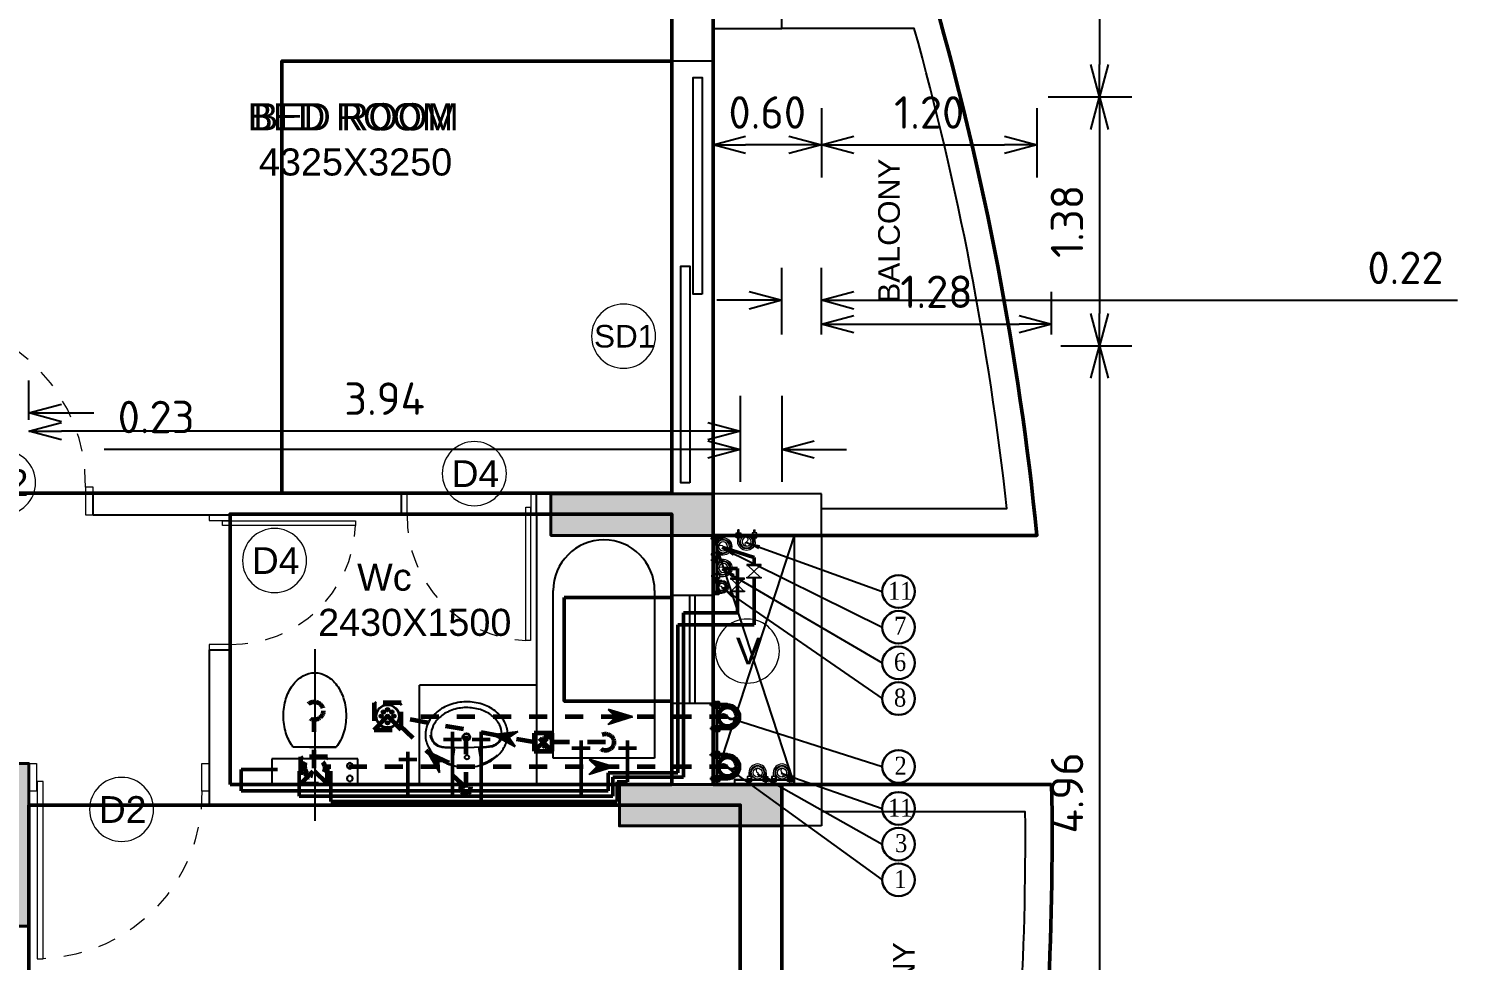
# Model space of a CAD drawing. Header units: inches. Extents: x 0 to 429, y 0 to 146.
# Drawn here: x 259.61 to 267.53, y 102.99 to 108.16 of the extents above; entities that cross this region are included whole.
import ezdxf
from ezdxf.enums import TextEntityAlignment as Align

# ---------------------------------------------------------------- set-up
doc = ezdxf.new("R2010")
doc.units = ezdxf.units.IN
doc.header["$MEASUREMENT"] = 0
doc.linetypes.add('Xr-4BHK-A-B-Typical-Sub$0$HIDDEN', pattern=[0.375, 0.25, -0.125])
doc.layers.get('DEFPOINTS').update_dxf_attribs({"lineweight": 18})
for name, color, linetype, lineweight in [('FLOOR01', 7, 'Continuous', 50), ('XR-4BHK-A-B-TYPICAL-SUB$0$1PL-SHAFT-PIPE-TEXT-50', 213, 'Continuous', 30), ('XR-4BHK-A-B-TYPICAL-SUB$0$DOOR', 34, 'Continuous', 20), ('XR-4BHK-A-B-TYPICAL-SUB$0$TOWER-COL', 1, 'Continuous', 40), ('XR-4BHK-A-B-TYPICAL-SUB$0$TOWER-COL-HATCH', 9, 'Continuous', 5)]:
    doc.layers.add(name, color=color, linetype=linetype, lineweight=lineweight)
doc.layers.add('XR-4BHK-A-B-TYPICAL-SUB$0$1PL-SHAFT-PIPE', color=7, linetype='Continuous')
doc.layers.add('XR-4BHK-A-B-TYPICAL-SUB$0$SEWERARE LINE', color=7, linetype='Continuous', lineweight=35, true_color=0xca2d12)
doc.layers.add('XR-4BHK-A-B-TYPICAL-SUB$0$WATER SUPPLAY', color=7, linetype='Continuous', lineweight=0, true_color=0x00f000)
doc.styles.add('Sanvi Common', font='isocpeur.ttf')
doc.styles.add('Xr-4BHK-A-B-Typical-Sub$0$$0$DIM', font='arial.ttf', dxfattribs={"height": 4})
doc.styles.add('Xr-4BHK-A-B-Typical-Sub$0$$1$Standard', font='arial.ttf')
doc.styles.add('Xr-4BHK-A-B-Typical-Sub$0$DIM', font='arial.ttf')
doc.styles.add('Xr-4BHK-A-B-Typical-Sub$0$Standard', font='ARIALN.TTF')
doc.styles.add('Xr-4BHK-A-B-Typical-Sub$0$TIMES-ROMAN', font='times.ttf', dxfattribs={"width": 0.9})
doc.dimstyles.new('Sanvi Common', dxfattribs={"dimtxt": 0.18, "dimasz": 0.18, "dimexe": 0.18, "dimexo": 0.0625, "dimgap": 0.09, "dimtad": 1, "dimzin": 0, "dimdsep": 46, "dimtxsty": 'Sanvi Common', "dimblk": 'OPEN30', "dimcen": 0.09, "dimclrd": 68, "dimclre": 68, "dimclrt": 40, "dimadec": 0, "dimazin": 0, "dimtfac": 1, "dimtofl": 0, "dimtmove": 0, "dimatfit": 3, "dimldrblk": 'OPEN30', "dimfxl": 1, "dimtolj": 1, "dimtzin": 0, "dimarcsym": 0})
doc.dimstyles.new('Xr-4BHK-A-B-Typical-Sub$0$DIM 75', dxfattribs={"dimtxt": 75, "dimasz": 75, "dimexe": 0.18, "dimexo": 0.0625, "dimgap": 0.09, "dimtad": 0, "dimtih": 1, "dimtoh": 1, "dimdec": 0, "dimzin": 0, "dimdsep": 46, "dimtxsty": 'Xr-4BHK-A-B-Typical-Sub$0$Standard', "dimcen": 0.09, "dimclrd": 256, "dimclre": 256, "dimclrt": 256, "dimadec": 0, "dimazin": 0, "dimtfac": 1, "dimtdec": 0, "dimtofl": 0, "dimtmove": 0, "dimatfit": 3, "dimfxl": 1, "dimtolj": 1, "dimtzin": 0, "dimarcsym": 0})

# ---------------------------------------------------------------- blocks, each defined once
blk = doc.blocks.new('Xr-4BHK-A-B-Typical-Sub$0$basin6')
blk.add_lwpolyline([(285.3, -227.3, 0.120605), (264.9, -143.3, 0.10507), (202.2, -66.9, 0.088649), (112.5, -18.2, 0.079738), (0.8, 0, 0.079738), (-111, -17.7, 0.088649), (-200.9, -65.9, 0.10507), (-264, -142.1, 0.120605), (-284.7, -226.1, 0.120605), (-264.3, -310.1, 0.10507), (-201.6, -386.5, 0.088649), (-112, -435.2, 0.079738), (-0.2, -453.4, 0.079738), (111.6, -435.7, 0.088649), (201.5, -387.5, 0.10507), (264.5, -311.3, 0.120605)], format="xyb", close=True)
for points in [[(-209.7, -80, -0.016805), (-197.8, -69.9, -0.092161), (-106, -21.4, -0.435128), (-99.7, -24.7), (-85.2, -123.6, -0.44775), (-92.4, -133.7, 0.015365), (-179.5, -141.3, 0.272514), (-249.3, -215.6, 0.272514)], [(210.3, -80, 0.016805), (198.4, -69.9, 0.092161), (106.6, -21.4, 0.435128), (100.3, -24.7), (85.8, -123.6, 0.396344), (97.2, -134.7, -0.011856), (170.2, -140.3, -0.340407), (250.3, -226.8)], [(-244.4, -216.7, 0.017243), (-244.7, -226.1, 0.120605), (-228.8, -291.7, 0.10507), (-176.6, -355.3, 0.088649), (-99.4, -397.2, 0.079738), (-0.1, -413.4, 0.079738), (99.2, -397.7, 0.088649), (176.6, -356.1, 0.10507), (229.1, -292.7, 0.120605), (245.3, -227.3, 0.120605)]]:
    blk.add_lwpolyline(points, format="xyb")
for centre, radius in [((0.3, -69.2), 14.5), ((1.4, -209.2), 26.4), ((1.4, -209.2), 21)]:
    blk.add_circle(centre, radius)
for centre, radius, start, end in [((-151.3, -237.7), 95.4, 106.29531, 167.27029), ((-3.5, -1750.2), 1613.5, 84.2769, 96.21233), ((155.4, -234.9), 90.2, 4.87746, 88.71858)]:
    blk.add_arc(centre, radius, start, end)
blk = doc.blocks.new('Xr-4BHK-A-B-Typical-Sub$0$1111')
for p, q in [((-6719.3, 24832.2), (-6719.3, 24832.2)), ((-6770.3, 24610.7), (-7008.8, 24610.7)), ((-6918.9, 24610.7), (-6770.3, 24610.7)), ((-7128.5, 24545.5), (-7128.5, 24404.3)), ((-6650.6, 24545.5), (-7128.5, 24545.5)), ((-6650.6, 24404.3), (-6650.6, 24545.5)), ((-7128.5, 24404.3), (-6650.6, 24404.3)), ((-6849.6, 24404.3), (-6849.6, 24404.3)), ((-6703, 24404.3), (-6703, 24404.3))]:
    blk.add_line(p, q)
at = {"extrusion": (0, 0, -1)}
for centre, major_axis, ratio, start_param, end_param in [((-6859.2, 24842), (-134, 134), 1, 6.126583, 6.550859), ((-6889.6, 24895.3), (90.6, 90.6), 1, -1.303122, -0.785398), ((-6889.6, 24895.3), (-90.6, 90.6), 1, 0.785398, 1.303122), ((-6919.9, 24842), (134, 134), 1, -0.267674, 0.156602), ((-6811.4, 24807.2), (175.8, 175.8), 1, 4.219591, 4.555787), ((-6967.7, 24807.2), (-175.8, 175.8), 1, 1.727398, 2.063595), ((-6735.9, 24784.5), (231.5, 231.5), 1, 3.926991, 4.219591), ((-7043.2, 24784.5), (231.5, 231.5), 1, 0.492798, 0.785398), ((-6735.9, 24784.5), (-231.5, 231.5), 1, 5.205187, 5.497787), ((-7043.2, 24784.5), (231.5, 231.5), 1, 0.785398, 1.077998), ((-6811.4, 24761.7), (-175.8, 175.8), 1, 4.868991, 5.205187), ((-6967.7, 24761.7), (-231.2, 91.4), 0.988951, 3.056609, 3.421062), ((-6859.2, 24726.9), (-134, 134), 1, 4.837165, 4.868991), ((-6694.7, 24507), (-11.5, 11.5), 1, 3.141593, 9.424778), ((-6694.7, 24437.2), (11.5, 11.5), 1, 1.570796326805002, 7.853981633984588)]:
    blk.add_ellipse(centre, major_axis=major_axis, ratio=ratio, start_param=start_param, end_param=end_param, dxfattribs=at)
blk = doc.blocks.new('Xr-4BHK-A-B-Typical-Sub$0$d-750')
at = {"layer": 'XR-4BHK-A-B-TYPICAL-SUB$0$DOOR'}
for p, q in [((0, 718.7), (0, 750)), ((0, 750), (115, 750)), ((115, 718.7), (0, 718.7)), ((115, 750), (115, 718.7)), ((0, 0), (0, 31.2)), ((0, 31.2), (115, 31.2)), ((115, 31.2), (115, 0)), ((115, 0), (0, 0))]:
    blk.add_line(p, q, dxfattribs=at)
blk.add_lwpolyline([(73.9, 34.2), (811.3, 34.2), (811.3, 59.2), (73.9, 59.2)], close=True, dxfattribs=at)
at = {"layer": 'XR-4BHK-A-B-TYPICAL-SUB$0$DOOR', "color": 8, "linetype": 'Xr-4BHK-A-B-Typical-Sub$0$HIDDEN', "extrusion": (0, 0, -1)}
blk.add_ellipse((125, 31.2), major_axis=(218.4, 652.1), ratio=0.99874, start_param=-0.33813, end_param=1.207251, dxfattribs=at)
blk = doc.blocks.new('Xr-4BHK-A-B-Typical-Sub$0$$0$DOOR NO')
at = {"lineweight": 0}
blk.add_circle((0, 0), 10, dxfattribs=at)
at = {"style": 'Xr-4BHK-A-B-Typical-Sub$0$$0$DIM'}
blk.add_attdef('X1', text='', height=9, dxfattribs=at).set_placement((0, 0), align=Align.MIDDLE_CENTER)
blk = doc.blocks.new('_Open30')
at = {"color": 0, "linetype": 'ByBlock', "lineweight": -2}
for p, q in [((-1, 0.268), (0, 0)), ((0, 0), (-1, -0.268)), ((0, 0), (-1, 0))]:
    blk.add_line(p, q, dxfattribs=at)
blk = doc.blocks.new('*D362')
at = {"color": 68, "lineweight": -2, "transparency": 16777216}
for p, q in [((263.5542, 106.1243), (263.5542, 105.6469)), ((263.7842, 106.1243), (263.7842, 105.6469)), ((263.3742, 105.8269), (260.0262, 105.8269)), ((263.9642, 105.8269), (264.1442, 105.8269))]:
    blk.add_line(p, q, dxfattribs=at)
at = {"layer": 'DEFPOINTS', "color": 0, "transparency": 16777216}
for p in [(263.5542, 106.1868), (263.7842, 106.1868), (263.5542, 105.8269)]:
    blk.add_point(p, dxfattribs=at)
at = {"color": 68, "lineweight": -2, "transparency": 16777216, "xscale": 0.18, "yscale": 0.18, "zscale": 0.18}
blk.add_blockref('_Open30', (263.5542, 105.8269), dxfattribs=at)
at = {"color": 68, "lineweight": -2, "transparency": 16777216, "xscale": 0.18, "yscale": 0.18, "zscale": 0.18, "rotation": 180}
blk.add_blockref('_Open30', (263.7842, 105.8269), dxfattribs=at)
at = {"color": 40, "transparency": 16777216, "insert": (260.3142, 106.0069), "char_height": 0.18, "attachment_point": 5, "style": 'Sanvi Common'}
blk.add_mtext('\\A1;0.23', dxfattribs=at)
blk = doc.blocks.new('*D363')
at = {"color": 68, "lineweight": -2, "transparency": 16777216}
for p, q in [((263.5542, 106.1243), (263.5542, 105.7485)), ((259.6092, 105.991), (259.6092, 106.1085)), ((263.3742, 105.9285), (259.7892, 105.9285))]:
    blk.add_line(p, q, dxfattribs=at)
at = {"layer": 'DEFPOINTS', "color": 0, "transparency": 16777216}
for p in [(263.5542, 106.1868), (259.6092, 105.9285), (259.6092, 105.9285)]:
    blk.add_point(p, dxfattribs=at)
at = {"color": 68, "lineweight": -2, "transparency": 16777216, "xscale": 0.18, "yscale": 0.18, "zscale": 0.18, "rotation": 180}
blk.add_blockref('_Open30', (259.6092, 105.9285), dxfattribs=at)
at = {"color": 68, "lineweight": -2, "transparency": 16777216, "xscale": 0.18, "yscale": 0.18, "zscale": 0.18}
blk.add_blockref('_Open30', (263.5542, 105.9285), dxfattribs=at)
at = {"color": 40, "transparency": 16777216, "insert": (261.5817, 106.1085), "char_height": 0.18, "attachment_point": 5, "style": 'Sanvi Common'}
blk.add_mtext('\\A1;3.94', dxfattribs=at)
blk = doc.blocks.new('*D370')
at = {"color": 68, "lineweight": -2, "transparency": 16777216}
for p, q in [((259.4942, 105.991), (259.4942, 106.2092)), ((259.6092, 106.0235), (259.6092, 106.2092)), ((259.3142, 106.0292), (256.0742, 106.0292)), ((259.7892, 106.0292), (259.9692, 106.0292))]:
    blk.add_line(p, q, dxfattribs=at)
at = {"layer": 'DEFPOINTS', "color": 0, "transparency": 16777216}
for p in [(259.6092, 106.0292), (259.4942, 105.9285), (259.6092, 105.961)]:
    blk.add_point(p, dxfattribs=at)
at = {"color": 68, "lineweight": -2, "transparency": 16777216, "xscale": 0.18, "yscale": 0.18, "zscale": 0.18}
blk.add_blockref('_Open30', (259.4942, 106.0292), dxfattribs=at)
at = {"color": 68, "lineweight": -2, "transparency": 16777216, "xscale": 0.18, "yscale": 0.18, "zscale": 0.18, "rotation": 180}
blk.add_blockref('_Open30', (259.6092, 106.0292), dxfattribs=at)
at = {"color": 40, "transparency": 16777216, "insert": (256.3442, 106.2092), "char_height": 0.18, "attachment_point": 5, "style": 'Sanvi Common'}
blk.add_mtext('\\A1;0.12', dxfattribs=at)
blk = doc.blocks.new('*D380')
at = {"color": 68, "lineweight": -2, "transparency": 16777216}
for p, q in [((264.6957, 110.7413), (265.7268, 110.7413)), ((265.5468, 110.5613), (265.5468, 107.9613)), ((265.2623, 107.7813), (265.7268, 107.7813))]:
    blk.add_line(p, q, dxfattribs=at)
at = {"layer": 'DEFPOINTS', "color": 0, "transparency": 16777216}
for p in [(264.6332, 110.7413), (265.1998, 107.7813), (265.5468, 107.7813)]:
    blk.add_point(p, dxfattribs=at)
at = {"color": 68, "lineweight": -2, "transparency": 16777216, "xscale": 0.18, "yscale": 0.18, "zscale": 0.18}
for p, rotation in [((265.5468, 110.7413), 90), ((265.5468, 107.7813), 270)]:
    blk.add_blockref('_Open30', p, dxfattribs=dict(at, rotation=rotation))
at = {"color": 40, "transparency": 16777216, "insert": (265.3668, 109.2613), "char_height": 0.18, "attachment_point": 5, "rotation": 90, "style": 'Sanvi Common'}
blk.add_mtext('\\A1;2.96', dxfattribs=at)
blk = doc.blocks.new('*D381')
at = {"color": 68, "lineweight": -2, "transparency": 16777216}
for p, q in [((265.2623, 107.7813), (265.7268, 107.7813)), ((265.5468, 107.6013), (265.5468, 106.5813)), ((265.333, 106.4013), (265.7268, 106.4013))]:
    blk.add_line(p, q, dxfattribs=at)
at = {"layer": 'DEFPOINTS', "color": 0, "transparency": 16777216}
for p in [(265.1998, 107.7813), (265.2705, 106.4013), (265.5468, 106.4013)]:
    blk.add_point(p, dxfattribs=at)
at = {"color": 68, "lineweight": -2, "transparency": 16777216, "xscale": 0.18, "yscale": 0.18, "zscale": 0.18}
for p, rotation in [((265.5468, 107.7813), 90), ((265.5468, 106.4013), 270)]:
    blk.add_blockref('_Open30', p, dxfattribs=dict(at, rotation=rotation))
at = {"color": 40, "transparency": 16777216, "insert": (265.3668, 107.0913), "char_height": 0.18, "attachment_point": 5, "rotation": 90, "style": 'Sanvi Common'}
blk.add_mtext('\\A1;1.38', dxfattribs=at)
blk = doc.blocks.new('*D382')
at = {"color": 68, "lineweight": -2, "transparency": 16777216}
for p, q in [((265.333, 106.4013), (265.7268, 106.4013)), ((265.5468, 106.2213), (265.5468, 101.6248)), ((264.6957, 101.4448), (265.7268, 101.4448))]:
    blk.add_line(p, q, dxfattribs=at)
at = {"layer": 'DEFPOINTS', "color": 0, "transparency": 16777216}
for p in [(265.2705, 106.4013), (264.6332, 101.4448), (265.5468, 101.4448)]:
    blk.add_point(p, dxfattribs=at)
at = {"color": 68, "lineweight": -2, "transparency": 16777216, "xscale": 0.18, "yscale": 0.18, "zscale": 0.18}
for p, rotation in [((265.5468, 106.4013), 90), ((265.5468, 101.4448), 270)]:
    blk.add_blockref('_Open30', p, dxfattribs=dict(at, rotation=rotation))
at = {"color": 40, "transparency": 16777216, "insert": (265.3668, 103.9231), "char_height": 0.18, "attachment_point": 5, "rotation": 90, "style": 'Sanvi Common'}
blk.add_mtext('\\A1;4.96', dxfattribs=at)
blk = doc.blocks.new('*D383')
at = {"color": 68, "lineweight": -2, "transparency": 16777216}
for p, q in [((264.0042, 107.7188), (264.0042, 107.3352)), ((265.1998, 107.7188), (265.1998, 107.3352)), ((264.1842, 107.5152), (265.0198, 107.5152))]:
    blk.add_line(p, q, dxfattribs=at)
at = {"layer": 'DEFPOINTS', "color": 0, "transparency": 16777216}
for p in [(264.0042, 107.7813), (265.1998, 107.7813), (265.1998, 107.5152)]:
    blk.add_point(p, dxfattribs=at)
at = {"color": 68, "lineweight": -2, "transparency": 16777216, "xscale": 0.18, "yscale": 0.18, "zscale": 0.18, "rotation": 180}
blk.add_blockref('_Open30', (264.0042, 107.5152), dxfattribs=at)
at = {"color": 68, "lineweight": -2, "transparency": 16777216, "xscale": 0.18, "yscale": 0.18, "zscale": 0.18}
blk.add_blockref('_Open30', (265.1998, 107.5152), dxfattribs=at)
at = {"color": 40, "transparency": 16777216, "insert": (264.602, 107.6952), "char_height": 0.18, "attachment_point": 5, "style": 'Sanvi Common'}
blk.add_mtext('\\A1;1.20', dxfattribs=at)
blk = doc.blocks.new('*D386')
at = {"color": 68, "lineweight": -2, "transparency": 16777216}
for p, q in [((264.0042, 107.7188), (264.0042, 107.3352)), ((263.4042, 107.5538), (263.4042, 107.3352)), ((263.8242, 107.5152), (263.5842, 107.5152))]:
    blk.add_line(p, q, dxfattribs=at)
at = {"layer": 'DEFPOINTS', "color": 0, "transparency": 16777216}
for p in [(264.0042, 107.7813), (263.4042, 107.6163), (263.4042, 107.5152)]:
    blk.add_point(p, dxfattribs=at)
at = {"color": 68, "lineweight": -2, "transparency": 16777216, "xscale": 0.18, "yscale": 0.18, "zscale": 0.18, "rotation": 180}
blk.add_blockref('_Open30', (263.4042, 107.5152), dxfattribs=at)
at = {"color": 68, "lineweight": -2, "transparency": 16777216, "xscale": 0.18, "yscale": 0.18, "zscale": 0.18}
blk.add_blockref('_Open30', (264.0042, 107.5152), dxfattribs=at)
at = {"color": 40, "transparency": 16777216, "insert": (263.7042, 107.6952), "char_height": 0.18, "attachment_point": 5, "style": 'Sanvi Common'}
blk.add_mtext('\\A1;0.60', dxfattribs=at)
blk = doc.blocks.new('*D387')
at = {"color": 68, "lineweight": -2, "transparency": 16777216}
for p, q in [((263.7842, 106.4638), (263.7842, 106.8338)), ((264.0042, 106.4638), (264.0042, 106.8338)), ((263.6042, 106.6538), (263.4242, 106.6538)), ((264.1842, 106.6538), (267.5322, 106.6538))]:
    blk.add_line(p, q, dxfattribs=at)
at = {"layer": 'DEFPOINTS', "color": 0, "transparency": 16777216}
for p in [(264.0042, 106.6538), (263.7842, 106.4013), (264.0042, 106.4013)]:
    blk.add_point(p, dxfattribs=at)
at = {"color": 68, "lineweight": -2, "transparency": 16777216, "xscale": 0.18, "yscale": 0.18, "zscale": 0.18}
blk.add_blockref('_Open30', (263.7842, 106.6538), dxfattribs=at)
at = {"color": 68, "lineweight": -2, "transparency": 16777216, "xscale": 0.18, "yscale": 0.18, "zscale": 0.18, "rotation": 180}
blk.add_blockref('_Open30', (264.0042, 106.6538), dxfattribs=at)
at = {"color": 40, "transparency": 16777216, "insert": (267.2442, 106.8338), "char_height": 0.18, "attachment_point": 5, "style": 'Sanvi Common'}
blk.add_mtext('\\A1;0.22', dxfattribs=at)
blk = doc.blocks.new('*D388')
at = {"color": 68, "lineweight": -2, "transparency": 16777216}
for p, q in [((264.0042, 106.4638), (264.0042, 106.7011)), ((265.2814, 106.4638), (265.2814, 106.7011)), ((264.1842, 106.5211), (265.1014, 106.5211))]:
    blk.add_line(p, q, dxfattribs=at)
at = {"layer": 'DEFPOINTS', "color": 0, "transparency": 16777216}
for p in [(265.2814, 106.5211), (264.0042, 106.4013), (265.2814, 106.4013)]:
    blk.add_point(p, dxfattribs=at)
at = {"color": 68, "lineweight": -2, "transparency": 16777216, "xscale": 0.18, "yscale": 0.18, "zscale": 0.18, "rotation": 180}
blk.add_blockref('_Open30', (264.0042, 106.5211), dxfattribs=at)
at = {"color": 68, "lineweight": -2, "transparency": 16777216, "xscale": 0.18, "yscale": 0.18, "zscale": 0.18}
blk.add_blockref('_Open30', (265.2814, 106.5211), dxfattribs=at)
at = {"color": 40, "transparency": 16777216, "insert": (264.6428, 106.7011), "char_height": 0.18, "attachment_point": 5, "style": 'Sanvi Common'}
blk.add_mtext('\\A1;1.28', dxfattribs=at)
blk = doc.blocks.new('Xr-4BHK-A-B-Typical-Sub$0$REV.CO.')
at = {"layer": 'XR-4BHK-A-B-TYPICAL-SUB$0$TOWER-COL-HATCH'}
for points in [[(451646.1, 14725.2), (451416.1, 14725.2), (451416.1, 15625.7), (451646.1, 15625.7)], [(448141.6, 15070.2), (448141.6, 14840.2), (447241.1, 14840.2), (447241.1, 15070.2)], [(448521.1, 13460.2), (447621.1, 13460.2), (447621.1, 13230.2), (448521.1, 13230.2)]]:
    blk.add_hatch(color=256, dxfattribs=at).paths.add_polyline_path(points)
at = {"layer": 'XR-4BHK-A-B-TYPICAL-SUB$0$TOWER-COL'}
for points in [[(451646.1, 15625.7), (451416.1, 15625.7), (451416.1, 14725.2), (451646.1, 14725.2)], [(447241.1, 15070.2), (447241.1, 14840.2), (448141.6, 14840.2), (448141.6, 15070.2)], [(447621.1, 13460.2), (447621.1, 13230.2), (448521.1, 13230.2), (448521.1, 13460.2)]]:
    blk.add_lwpolyline(points, close=True, dxfattribs=at)
blk = doc.blocks.new('Xr-4BHK-A-B-Typical-Sub$0$CI100')
at = {"layer": 'XR-4BHK-A-B-TYPICAL-SUB$0$SEWERARE LINE', "ltscale": 100}
for p, q in [((-78.9, 0), (-78.9, 11.5)), ((-74, 60.7), (-74, 11.5)), ((-66, 60.7), (-66, 11.5)), ((-61.1, 0), (-61.1, 11.5)), ((61.1, 0), (61.1, 11.5)), ((66, 60.7), (66, 11.5)), ((74, 60.7), (74, 11.5)), ((78.9, 0), (78.9, 11.5)), ((-78.9, -15.5), (-78.9, -4)), ((-74, 0), (-74, -4)), ((-74, -15.5), (-74, -37.3)), ((-74, -16.8), (-74, -37.3)), ((-66, -37.3), (-74, -37.3)), ((-66, 0), (-66, -4)), ((-66, -15.5), (-66, -37.3)), ((-66, -16.8), (-66, -37.3)), ((-61.1, -15.5), (-61.1, -4)), ((61.1, -15.5), (61.1, -4)), ((66, 0), (66, -4)), ((66, -15.5), (66, -37.3)), ((66, -16.8), (66, -37.3)), ((66, -37.3), (74, -37.3)), ((74, 0), (74, -4)), ((74, -15.5), (74, -37.3)), ((74, -16.8), (74, -37.3)), ((78.9, -15.5), (78.9, -4))]:
    blk.add_line(p, q, dxfattribs=at)
for points in [[(-85.4, 0), (-54.6, 0), (-54.6, 11.5), (-85.4, 11.5)], [(85.4, 0), (54.6, 0), (54.6, 11.5), (85.4, 11.5)], [(-85.4, -15.5), (-54.6, -15.5), (-54.6, -4), (-85.4, -4)], [(85.4, -15.5), (54.6, -15.5), (54.6, -4), (85.4, -4)]]:
    blk.add_lwpolyline(points, close=True, dxfattribs=at)
for radius in [60.7, 50]:
    blk.add_circle((0, 60.7), radius, dxfattribs=at)
for centre, radius, start, end in [((0, 60.7), 74, 0, 180), ((0, 60.7), 66, 0, 180), ((13.9, 85.7), 28.6, 119.0199, 240.9801), ((-13.9, 35.7), 28.6, 299.0199, 60.9801)]:
    blk.add_arc(centre, radius, start, end, dxfattribs=at)
blk = doc.blocks.new('Xr-4BHK-A-B-Typical-Sub$0$CI50')
at = {"layer": 'XR-4BHK-A-B-TYPICAL-SUB$0$WATER SUPPLAY', "ltscale": 100}
for p, q in [((-53.2, 2), (-53.2, 13.5)), ((-48.3, 35), (-48.3, 13.5)), ((-48.3, 2), (-48.3, -2)), ((-40.3, 35), (-40.3, 13.5)), ((-40.3, 2), (-40.3, -2)), ((-35.4, 2), (-35.4, 13.5)), ((35.4, 2), (35.4, 13.5)), ((40.3, 35), (40.3, 13.5)), ((40.3, 2), (40.3, -2)), ((48.3, 35), (48.3, 13.5)), ((48.3, 2), (48.3, -2)), ((53.2, 2), (53.2, 13.5)), ((-53.2, -13.5), (-53.2, -2)), ((-48.3, -13.5), (-48.3, -30.6)), ((-48.3, -14.8), (-48.3, -30.6)), ((-40.3, -30.6), (-48.3, -30.6)), ((-40.3, -13.5), (-40.3, -30.6)), ((-40.3, -14.8), (-40.3, -30.6)), ((-35.4, -13.5), (-35.4, -2)), ((35.4, -13.5), (35.4, -2)), ((40.3, -13.5), (40.3, -30.6)), ((40.3, -14.8), (40.3, -30.6)), ((40.3, -30.6), (48.3, -30.6)), ((48.3, -13.5), (48.3, -30.6)), ((48.3, -14.8), (48.3, -30.6)), ((53.2, -13.5), (53.2, -2))]:
    blk.add_line(p, q, dxfattribs=at)
at = {"layer": 'XR-4BHK-A-B-TYPICAL-SUB$0$WATER SUPPLAY', "ltscale": 100, "elevation": 0}
for points in [[(-57.9, 2), (-30.9, 2), (-30.9, 13.5), (-57.9, 13.5)], [(57.9, 2), (30.9, 2), (30.9, 13.5), (57.9, 13.5)], [(-57.9, -13.5), (-30.9, -13.5), (-30.9, -2), (-57.9, -2)], [(57.9, -13.5), (30.9, -13.5), (30.9, -2), (57.9, -2)]]:
    blk.add_lwpolyline(points, close=True, dxfattribs=at)
at = {"layer": 'XR-4BHK-A-B-TYPICAL-SUB$0$WATER SUPPLAY', "ltscale": 100}
for radius in [35, 25]:
    blk.add_circle((0, 35), radius, dxfattribs=at)
for centre, radius, start, end in [((0, 35), 48.3, 0, 180), ((0, 35), 40.3, 360, 180), ((6.9, 47.5), 14.3, 119.0199, 240.9801), ((-6.9, 22.5), 14.3, 299.0199, 60.9801)]:
    blk.add_arc(centre, radius, start, end, dxfattribs=at)
blk = doc.blocks.new('Xr-4BHK-A-B-Typical-Sub$0$FT 100')
at = {"linetype": 'Continuous'}
blk.add_ellipse((0, 0), major_axis=(63.4, -2.9), ratio=1, start_param=0.046079, end_param=6.329264, dxfattribs=at)
for centre in [(-36.7, 0), (-23.3, 23.3), (0, 35.4), (0, 0), (23.3, 23.3), (36.7, 0), (-23.3, -23.3), (0, -35.4), (23.3, -23.3)]:
    blk.add_ellipse(centre, major_axis=(7.97, 0), ratio=1)
blk = doc.blocks.new('Xr-4BHK-A-B-Typical-Sub$0$A6')
at = {"linetype": 'Continuous', "lineweight": -3}
h = blk.add_hatch(dxfattribs=at)
h.set_pattern_fill('ANSI31', color=8, scale=51.850019, angle=269.98621, style=0)
h.set_pattern_definition([(314.9862146, (-3558.9815, 121585.5365), (4.58404006, 4.58183475), [])])
h.paths.add_polyline_path([(-42.5, 41.5), (0, 0), (-42.5, -41.5), (91.7, 0)])
for p, q in [((-42.5, 41.5), (0, 0)), ((91.7, 0), (-42.5, 41.5)), ((-42.5, -41.5), (0, 0)), ((0, 0), (91.7, 0)), ((91.7, 0), (-42.5, -41.5))]:
    blk.add_line(p, q, dxfattribs=at)
blk = doc.blocks.new('Xr-4BHK-A-B-Typical-Sub$0$P-VALVE')
at = {"linetype": 'Continuous'}
for p, q in [((-19.7, 19), (19.7, 19)), ((-19.7, 16.4), (-19.7, 19)), ((19.7, 16.4), (-19.7, 16.4)), ((-17, -16.4), (17, 16.4)), ((-17, 16.4), (17, -16.4)), ((19.7, 19), (19.7, 16.4)), ((19.7, -16.4), (-19.7, -16.4)), ((-19.7, -16.4), (-19.7, -19)), ((-19.7, -19), (19.7, -19)), ((19.7, -19), (19.7, -16.4))]:
    blk.add_line(p, q, dxfattribs=at)
blk = doc.blocks.new('Xr-4BHK-A-B-Typical-Sub$0$A$C14D55273')
at = {"layer": 'XR-4BHK-A-B-TYPICAL-SUB$0$WATER SUPPLAY', "lineweight": 50}
for p, q in [((2500.6, -5764.5), (911.9, -5764.5)), ((911.9, -5875.1), (911.9, -5764.5)), ((1666.7, -6151.4), (1666.7, -5764.5)), ((2500.6, -5933.3), (2500.6, -5764.5)), ((2675.9, -5794.5), (936.9, -5794.5)), ((936.9, -5900.1), (936.9, -5794.5)), ((2997.9, -5824.5), (961.9, -5824.5)), ((961.9, -5925.1), (961.9, -5824.5)), ((1113.3, -6103.5), (1113.3, -5794.5)), ((1825.5, -6151.4), (1825.5, -5794.5)), ((2073.9, -6041.3), (2073.9, -5794.5)), ((2675.9, -5933.3), (2675.9, -5794.5)), ((2997.9, -5942.1), (2997.9, -5824.5)), ((545.4, -5900.1), (936.9, -5900.1)), ((545.4, -5900.1), (545.4, -6810.3)), ((575.4, -5925.1), (961.9, -5925.1)), ((575.4, -5925.1), (575.4, -6744.7)), ((855.7, -5875.1), (911.9, -5875.1)), ((855.7, -6103.5), (855.7, -5875.1)), ((2796.7, -5942.1), (2997.9, -5942.1)), ((2023.9, -5998.8), (2123.9, -5998.8)), ((805.7, -6061), (905.7, -6061)), ((1063.3, -6061), (1163.3, -6061)), ((1616.7, -6108.9), (1716.7, -6108.9)), ((1775.5, -6108.9), (1875.5, -6108.9)), ((153.3, -7008.9), (153.3, -6744.7)), ((153.3, -6744.7), (575.4, -6744.7)), ((245.4, -7056.3), (245.4, -6810.3)), ((245.4, -6810.3), (545.4, -6810.3)), ((153.3, -7074.6), (153.3, -7118.7)), ((327, -7173.3), (153.3, -7118.7)), ((327, -7056.3), (245.4, -7056.3))]:
    blk.add_line(p, q, dxfattribs=at)
at = {"layer": 'XR-4BHK-A-B-TYPICAL-SUB$0$WATER SUPPLAY', "lineweight": 50, "xscale": 2.000000000000041, "yscale": 2.000000000000041, "zscale": 2.000000000000041, "rotation": 1.157805443229762e-05}
for p in [(245.4, -6965.7), (153.3, -7041.7)]:
    blk.add_blockref('Xr-4BHK-A-B-Typical-Sub$0$P-VALVE', p, dxfattribs=at)
blk = doc.blocks.new('Xr-4BHK-A-B-Typical-Sub$0$A$C2521575D')
at = {"layer": 'XR-4BHK-A-B-TYPICAL-SUB$0$1PL-SHAFT-PIPE'}
for p, q in [((32121.7, 6732.2), (32121.8, 7062.3)), ((32121.7, 5682.3), (32121.8, 6132.3)), ((32550.7, 5703.3), (32223.7, 5703.3))]:
    blk.add_line(p, q, dxfattribs=at)
for points in [[(32100.7, 6732.2), (32100.7, 7062.3), (32125.8, 7062.3), (32125.7, 6732.2)], [(32100.7, 5682.3), (32100.7, 6132.3), (32125.8, 6132.3), (32125.7, 5682.3)], [(32550.7, 5682.3), (32223.7, 5682.3), (32223.7, 5707.3), (32550.7, 5707.3)]]:
    blk.add_lwpolyline(points, close=True, dxfattribs=at)
at = {"layer": 'XR-4BHK-A-B-TYPICAL-SUB$0$1PL-SHAFT-PIPE-TEXT-50'}
for centre in [(33132.3, 6748.8), (33132.3, 6550.8), (33132.3, 6352.9), (33132.3, 6154.9), (33132.3, 5779.1), (33132.3, 5546.5), (33132.3, 5348.5), (33132.3, 5150.5)]:
    blk.add_circle(centre, 90.6, dxfattribs=at)
at = {"layer": 'XR-4BHK-A-B-TYPICAL-SUB$0$SEWERARE LINE', "linetype": 'Xr-4BHK-A-B-Typical-Sub$0$HIDDEN', "lineweight": 60, "ltscale": 200}
for p, q in [((30372.7, 5982.5), (30222.7, 6132.5)), ((30222.7, 5982.5), (30372.7, 6132.5)), ((29891.2, 5770.2, 0), (29891.2, 6037.7, 0)), ((31111.5, 5913.2), (30360.8, 6049.9)), ((32182.6, 6053.6), (30361.1, 6053.6)), ((30731.5, 5663.1, 0), (30349.7, 6021, 0)), ((30731.4, 5947.1), (30731.5, 5663.1, 0)), ((31211.5, 5863.2), (31111.5, 5963.2)), ((31111.5, 5863.2), (31211.5, 5963.2)), ((31507, 5913.2), (31191.1, 5913.2)), ((29964, 5681.8), (29814, 5831.8)), ((29814, 5681.8), (29964, 5831.8)), ((32182.6, 5776.4), (29950.3, 5776.4))]:
    blk.add_line(p, q, dxfattribs=at)
for points in [[(30372.7, 6132.5), (30222.7, 6132.5), (30222.7, 5982.5), (30372.7, 5982.5)], [(31211.5, 5963.2), (31111.5, 5963.2), (31111.5, 5863.2), (31211.5, 5863.2)], [(29964, 5831.8), (29814, 5831.8), (29814, 5681.8), (29964, 5681.8)]]:
    blk.add_lwpolyline(points, close=True, dxfattribs=at)
for centre, radius in [((29891.2, 6087.7, 0), 50), ((31507, 5913.2), 46.6)]:
    blk.add_circle(centre, radius, dxfattribs=at)
for centre, radius, start, end in [((31185.6, 5913.2), 30, 56.44269, 303.55731), ((31191.1, 5913.2), 27.3, 66.0932, 293.9068), ((29891.2, 5770.2, 0), 60, 146.44269, 33.55731), ((29891.2, 5781.2, 0), 54.7, 156.0932, 23.9068), ((30731.5, 5657.6, 0), 30, 146.44269, 33.55731), ((30731.5, 5663.1, 0), 27.3, 156.0932, 23.9068)]:
    blk.add_arc(centre, radius, start, end, dxfattribs=at)
at = {"layer": 'XR-4BHK-A-B-TYPICAL-SUB$0$1PL-SHAFT-PIPE', "xscale": -1}
for p, rotation in [((32123.8, 6998.6), 270), ((32288.7, 7060.1), 180), ((32125.3, 6878.8), 270)]:
    blk.add_blockref('Xr-4BHK-A-B-Typical-Sub$0$CI50', p, dxfattribs=dict(at, rotation=rotation))
at = {"layer": 'XR-4BHK-A-B-TYPICAL-SUB$0$1PL-SHAFT-PIPE', "rotation": 270}
for name, p, xscale, yscale, zscale in [('Xr-4BHK-A-B-Typical-Sub$0$CI50', (32125.8, 6774.1), -0.75, 0.75, 0.75), ('Xr-4BHK-A-B-Typical-Sub$0$CI100', (32125.5, 6054.4), -0.9405000000115251, 0.9405000000115251, 0.9405000000115251), ('Xr-4BHK-A-B-Typical-Sub$0$CI100', (32125.5, 5777.1), -0.9405000000115251, 0.9405000000115251, 0.9405000000115251)]:
    blk.add_blockref(name, p, dxfattribs=dict(at, xscale=xscale, yscale=yscale, zscale=zscale))
at = {"layer": 'XR-4BHK-A-B-TYPICAL-SUB$0$1PL-SHAFT-PIPE'}
for p in [(32349.8, 5709.3), (32485.5, 5709.3)]:
    blk.add_blockref('Xr-4BHK-A-B-Typical-Sub$0$CI50', p, dxfattribs=at)
at = {"layer": 'XR-4BHK-A-B-TYPICAL-SUB$0$SEWERARE LINE', "linetype": 'Xr-4BHK-A-B-Typical-Sub$0$HIDDEN', "lineweight": 60, "ltscale": 200, "rotation": 90}
blk.add_blockref('Xr-4BHK-A-B-Typical-Sub$0$FT 100', (30297.7, 6057.5), dxfattribs=at)
at = {"layer": 'XR-4BHK-A-B-TYPICAL-SUB$0$SEWERARE LINE', "linetype": 'Xr-4BHK-A-B-Typical-Sub$0$HIDDEN', "lineweight": 60, "ltscale": 200, "extrusion": (2.61037e-11, 1.64894e-08, 1), "rotation": 359.9229662635342}
for p in [(31564.5, 6053.7, 0), (31458.7, 5776.5, 0)]:
    blk.add_blockref('Xr-4BHK-A-B-Typical-Sub$0$A6', p, dxfattribs=at)
at = {"layer": 'XR-4BHK-A-B-TYPICAL-SUB$0$SEWERARE LINE', "linetype": 'Xr-4BHK-A-B-Typical-Sub$0$HIDDEN', "lineweight": 60, "ltscale": 200, "extrusion": (-2.95467e-09, -1.62226e-08, 1), "rotation": 169.6911497311623}
blk.add_blockref('Xr-4BHK-A-B-Typical-Sub$0$A6', (30970.9, 5938.8, 0), dxfattribs=at)
at = {"layer": 'XR-4BHK-A-B-TYPICAL-SUB$0$SEWERARE LINE', "linetype": 'Xr-4BHK-A-B-Typical-Sub$0$HIDDEN', "lineweight": 60, "ltscale": 200, "extrusion": (-1.11485e-08, -1.21496e-08, 1), "rotation": 137.4741303189784}
blk.add_blockref('Xr-4BHK-A-B-Typical-Sub$0$A6', (30582.4, 5804.2, 0), dxfattribs=at)
at = {"layer": 'XR-4BHK-A-B-TYPICAL-SUB$0$WATER SUPPLAY', "rotation": 180}
blk.add_blockref('Xr-4BHK-A-B-Typical-Sub$0$A$C14D55273', (32483.9, -180.6), dxfattribs=at)
at = {"layer": 'XR-4BHK-A-B-TYPICAL-SUB$0$1PL-SHAFT-PIPE-TEXT-50', "style": 'Xr-4BHK-A-B-Typical-Sub$0$TIMES-ROMAN', "width": 0.9}
for s, p in [('11', (33141.5, 6702.7)), ('7', (33141.8, 6508.7)), ('6', (33140.3, 6308.4)), ('8', (33140.5, 6110.5)), ('2', (33143.5, 5732.9)), ('11', (33141.5, 5500.3)), ('3', (33146.5, 5304.1)), ('1', (33141.5, 5104.4))]:
    blk.add_text(s, height=100, rotation=0.00003, dxfattribs=at).set_placement(p, align=Align.CENTER)
at = {"layer": 'XR-4BHK-A-B-TYPICAL-SUB$0$1PL-SHAFT-PIPE-TEXT-50'}
for points in [[(32152, 6990.4), (33041.6, 6550.8)], [(32288.7, 7019.6), (33041.6, 6748.8)], [(32152, 6873.3), (33041.6, 6352.9)], [(32152, 6768.6), (33041.6, 6154.9)], [(32181, 6052.3), (33041.6, 5779.1)], [(32182.6, 5771.6), (33041.6, 5150.5)], [(32349.8, 5738.8), (33041.6, 5348.5)], [(32480.9, 5741.5), (33041.6, 5546.5)]]:
    blk.add_leader(points, dimstyle='Xr-4BHK-A-B-Typical-Sub$0$DIM 75', dxfattribs=at)

msp = doc.modelspace()

# ---------------------------------------------------------------- linework, layer by layer
for p, q in [((263.7842, 108.1601), (263.7842, 109.0601)), ((263.1742, 107.9801), (263.1742, 108.8301)), ((263.4042, 108.1601), (263.4042, 107.9801)), ((263.4042, 108.1601), (263.7842, 108.1601)), ((263.4042, 107.9801), (263.1742, 107.9801)), ((263.1742, 107.9801), (263.1742, 105.585)), ((263.4042, 107.9801), (263.4042, 105.5801)), ((259.9642, 105.4651), (259.9642, 105.5801)), ((259.9642, 105.5801), (261.6747, 105.5801)), ((261.6747, 105.4651), (261.6747, 105.5801)), ((262.4247, 105.4651), (262.4247, 105.5801)), ((262.4247, 105.5801), (262.5038, 105.5801)), ((264.0042, 105.3501), (264.0042, 105.5801)), ((259.9642, 105.4651), (261.6747, 105.4651)), ((260.7242, 104.715), (260.7242, 105.4651)), ((261.6747, 105.4651), (262.4247, 105.4651)), ((262.4247, 105.4651), (262.4247, 103.97)), ((262.4247, 105.4651), (262.5038, 105.4651)), ((263.1742, 105.3501), (263.1742, 105.02)), ((263.8542, 105.3501), (263.4042, 103.9701)), ((263.8542, 103.975), (263.4042, 105.3501)), ((263.4042, 105.3501), (263.4042, 105.02)), ((263.8542, 105.3501), (263.8542, 103.9701)), ((264.0042, 105.3501), (264.0042, 103.9701)), ((262.5167, 104.115), (262.5167, 105.0444)), ((263.0794, 105.0444), (263.0794, 104.115)), ((263.1742, 104.42), (263.1742, 105.02)), ((263.1742, 105.02), (263.4042, 105.02)), ((263.2742, 104.42), (263.2742, 105.02)), ((263.3042, 104.42), (263.3042, 105.02)), ((263.4042, 104.42), (263.4042, 105.02)), ((260.6092, 104.7154), (260.7242, 104.7154)), ((260.6092, 104.7154), (260.6092, 103.8551)), ((260.7242, 104.7154), (260.7242, 103.9701)), ((261.1942, 104.7204), (261.1942, 103.7682)), ((262.4247, 104.52), (261.7747, 104.52)), ((261.7747, 103.97), (261.7747, 104.52)), ((263.1742, 104.42), (263.4042, 104.42)), ((263.1742, 104.42), (263.1742, 103.9701)), ((263.4042, 104.42), (263.4042, 103.9701)), ((262.6224, 104.1714), (262.7163, 104.1714)), ((262.6693, 104.0266), (262.6693, 104.1959)), ((262.9738, 104.1714), (262.8799, 104.1714)), ((262.9268, 104.0266), (262.9268, 104.1959)), ((256.2242, 104.0851), (259.6092, 104.0851)), ((259.6092, 100.5851), (259.6092, 104.0851)), ((263.0794, 104.115), (262.5167, 104.115)), ((260.7242, 103.9701), (263.1742, 103.9701)), ((263.4042, 103.9701), (263.7842, 103.9701)), ((263.7842, 103.9701), (264.0042, 103.9701)), ((264.0042, 103.9701), (264.0042, 103.7401)), ((260.6092, 103.8551), (263.5542, 103.8551)), ((263.5542, 102.9851), (263.5542, 103.8551)), ((264.0042, 103.7401), (263.7842, 103.7401)), ((263.7842, 103.7401), (263.7842, 102.9851))]:
    msp.add_line(p, q)
for points in [[(264.0042, 105.3501), (265.1998, 105.3501, 0.044618), (264.6332, 108.3101), (263.7842, 108.3101)], [(264.0042, 105.5001), (265.0332, 105.5001, 0.040452), (264.5197, 108.1601), (263.7842, 108.1601)], [(264.0042, 103.9701), (265.2814, 103.9701, -0.074265), (264.6332, 99.0136), (264.1847, 99.0136)], [(264.0042, 103.8201), (265.1335, 103.8201, -0.070364), (264.5197, 99.1636), (264.1847, 99.1636)]]:
    msp.add_lwpolyline(points, format="xyb")
for points in [[(263.3435, 106.6887), (263.2935, 106.6887), (263.2935, 107.8887), (263.3435, 107.8887)], [(263.2742, 105.6428), (263.2242, 105.6428), (263.2242, 106.8428), (263.2742, 106.8428)]]:
    msp.add_lwpolyline(points, close=True)
for points in [[(264.0042, 105.5801), (263.4042, 105.5801)], [(264.0042, 105.3501), (263.4042, 105.3501)]]:
    msp.add_lwpolyline(points)
msp.add_arc((262.7981, 105.0444), 0.2813, 0, 180)
at = {"layer": 'FLOOR01', "color": 26}
for p, q in [((259.9533, 105.5854), (259.0367, 105.5854)), ((260.5983, 103.8554), (259.6817, 103.8554))]:
    msp.add_line(p, q, dxfattribs=at)
at = {"layer": 'FLOOR01', "color": 246}
msp.add_line((260.8162, 105.4687), (261.5663, 105.4687), dxfattribs=at)
at = {"layer": 'FLOOR01', "color": 181}
msp.add_lwpolyline([(259.3792, 98.1104), (263.7842, 98.1104), (263.7842, 103.9704), (263.4042, 103.9704), (263.4042, 109.0604), (261.4142, 109.0604), (261.4142, 112.8254), (256.7747, 112.8254)], dxfattribs=at)
at = {"layer": 'FLOOR01', "color": 230}
msp.add_lwpolyline([(259.3792, 98.1104), (263.7842, 98.1104), (263.7842, 103.9704), (263.4042, 103.9704), (263.4042, 109.0604), (261.4142, 109.0604), (261.4142, 112.8254), (256.7747, 112.8254)], dxfattribs=at)
at = {"layer": 'FLOOR01', "color": 150}
for points in [[(258.8492, 108.8304), (263.1742, 108.8304), (263.1742, 105.5854), (258.8492, 105.5854)], [(263.5542, 100.5854), (259.6092, 100.5854), (259.6092, 103.8554), (263.5542, 103.8554)]]:
    msp.add_lwpolyline(points, close=True, dxfattribs=at)
at = {"layer": 'FLOOR01', "color": 35}
for points in [[(264.6332, 108.3104), (263.4042, 108.3104), (263.4042, 105.3504), (265.1998, 105.3504, 0.044618)], [(265.2814, 103.9704), (263.7842, 103.9704), (263.7842, 99.0139), (264.6332, 99.0139, 0.074265)]]:
    msp.add_lwpolyline(points, format="xyb", close=True, dxfattribs=at)
at = {"layer": 'FLOOR01', "color": 103}
msp.add_lwpolyline([(263.1742, 107.9804), (261.0117, 107.9804), (261.0117, 105.5854), (263.1742, 105.5854)], close=True, dxfattribs=at)
at = {"layer": 'FLOOR01', "color": 81}
msp.add_lwpolyline([(260.7242, 103.9704), (263.1742, 103.9704), (263.1742, 105.4687), (260.7242, 105.4687)], close=True, dxfattribs=at)
at = {"layer": 'FLOOR01', "color": 128}
msp.add_lwpolyline([(262.5777, 105.0071), (263.1742, 105.0071), (263.1742, 104.4321), (262.5777, 104.4321)], close=True, dxfattribs=at)

# ---------------------------------------------------------------- block references
at = {"xscale": 0.001, "yscale": 0.001, "zscale": 0.001}
for name, p in [('Xr-4BHK-A-B-Typical-Sub$0$A$C2521575D', (231.3004, 98.2906)), ('Xr-4BHK-A-B-Typical-Sub$0$1111', (268.0838, 79.5657))]:
    msp.add_blockref(name, p, dxfattribs=at)
for name, p, xscale, yscale, zscale, rotation in [('Xr-4BHK-A-B-Typical-Sub$0$REV.CO.', (711.0253, 118.8103), 0.001, 0.001, 0.001, 180), ('Xr-4BHK-A-B-Typical-Sub$0$basin6', (262.0395, 104.0652), 0.0008000000005451249, 0.0008000000005451249, 0.0008000000005451249, 181.0950680543812), ('Xr-4BHK-A-B-Typical-Sub$0$d-750', (259.6092, 104.0851), 0.001333333333335763, 0.001333333333335763, 0.001333333333335763, 269.9999999471602)]:
    msp.add_blockref(name, p, dxfattribs=dict(xscale=xscale, yscale=yscale, zscale=zscale, rotation=rotation))
ref = msp.add_blockref('Xr-4BHK-A-B-Typical-Sub$0$$0$DOOR NO', (262.9071, 106.4551), dxfattribs=dict(xscale=-0.01778, yscale=0.01777999999999997, zscale=0.01778, rotation=180))
ref.add_attrib('X1', 'SD1', dxfattribs={"height": 0.125, "style": 'Xr-4BHK-A-B-Typical-Sub$0$$1$Standard'}).set_placement((262.9131, 106.4546), align=Align.MIDDLE_CENTER)
at = {"extrusion": (0, 0, -1)}
for p, xscale, yscale, zscale, rotation in [((-258.9642, 105.4651), 0.00133333333333576, 0.00133333333333576, -0.00133333333343756, 89.99999994716025), ((-262.4247, 105.5801), 0.001000064621199273, 0.001000064621199273, -0.001000064621278096, 269.9999999470595), ((-260.6092, 105.4651), 0.001000064621199272, 0.001000064621199272, -0.001000064621278096, 179.9999999470594)]:
    msp.add_blockref('Xr-4BHK-A-B-Typical-Sub$0$d-750', p, dxfattribs=dict(at, xscale=xscale, yscale=yscale, zscale=zscale, rotation=rotation))
ref = msp.add_blockref('Xr-4BHK-A-B-Typical-Sub$0$$0$DOOR NO', (259.4679, 105.6429), dxfattribs=dict(xscale=-0.01778, yscale=0.01778, zscale=0.01778, rotation=180))
ref.add_attrib('X1', 'D2', dxfattribs={"height": 0.14817, "style": 'Xr-4BHK-A-B-Typical-Sub$0$$1$Standard'}).set_placement((259.4739, 105.6423), align=Align.MIDDLE_CENTER)
ref = msp.add_blockref('Xr-4BHK-A-B-Typical-Sub$0$$0$DOOR NO', (262.0793, 105.693), dxfattribs=dict(xscale=-0.01778, yscale=0.01778, zscale=0.01778, rotation=180))
ref.add_attrib('X1', 'D4', dxfattribs={"height": 0.14817, "style": 'Xr-4BHK-A-B-Typical-Sub$0$$1$Standard'}).set_placement((262.0853, 105.693), align=Align.MIDDLE_CENTER)
ref = msp.add_blockref('Xr-4BHK-A-B-Typical-Sub$0$$0$DOOR NO', (260.9713, 105.211), dxfattribs=dict(xscale=-0.01778, yscale=0.01778, zscale=0.01778, rotation=180))
ref.add_attrib('X1', 'D4', dxfattribs={"height": 0.14817, "style": 'Xr-4BHK-A-B-Typical-Sub$0$$1$Standard'}).set_placement((260.9773, 105.211), align=Align.MIDDLE_CENTER)
ref = msp.add_blockref('Xr-4BHK-A-B-Typical-Sub$0$$0$DOOR NO', (263.5934, 104.7092), dxfattribs=dict(xscale=-0.01778, yscale=0.01778, zscale=0.01778, rotation=180))
ref.add_attrib('X1', 'V', dxfattribs={"height": 0.1482, "style": 'Xr-4BHK-A-B-Typical-Sub$0$$1$Standard'}).set_placement((263.5993, 104.7092), align=Align.MIDDLE_CENTER)
ref = msp.add_blockref('Xr-4BHK-A-B-Typical-Sub$0$$0$DOOR NO', (260.1226, 103.8314), dxfattribs=dict(xscale=-0.01778, yscale=0.01778, zscale=0.01778, rotation=180))
ref.add_attrib('X1', 'D2', dxfattribs={"height": 0.14817, "style": 'Xr-4BHK-A-B-Typical-Sub$0$$1$Standard'}).set_placement((260.1285, 103.8308), align=Align.MIDDLE_CENTER)

# ---------------------------------------------------------------- texts
at = {"style": 'Xr-4BHK-A-B-Typical-Sub$0$DIM'}
for s, p in [('BED ROOM', (260.8216, 107.5962)), ('4325X3250', (260.8846, 107.3456)), ('Wc', (261.4292, 105.0441)), ('2430X1500', (261.2129, 104.7935))]:
    msp.add_text(s, height=0.15, dxfattribs=at).set_placement(p)
for p in [(264.4393, 106.6388), (264.5223, 102.2937)]:
    msp.add_text('BALCONY', height=0.12, rotation=90, dxfattribs=at).set_placement(p)
at = {"layer": 'FLOOR01', "color": 150, "style": 'Xr-4BHK-A-B-Typical-Sub$0$DIM'}
msp.add_text('BED ROOM', height=0.15, dxfattribs=at).set_placement((260.8523, 107.5965))
at = {"layer": 'FLOOR01', "color": 81, "style": 'Xr-4BHK-A-B-Typical-Sub$0$DIM'}
msp.add_text('Wc', height=0.15, dxfattribs=at).set_placement((261.4292, 105.0445))

# ---------------------------------------------------------------- dimensions: what is measured, and where the dimension line sits
at = {"color": 2}
for base, p1, p2, angle, picture, middle in [((265.5468, 107.7813), (264.6332, 110.7413), (265.1998, 107.7813), 90, '*D380', (265.3668, 109.2613)), ((265.5468, 106.4013), (265.1998, 107.7813), (265.2705, 106.4013), 90, '*D381', (265.3668, 107.0913)), ((265.5468, 101.4448), (265.2705, 106.4013), (264.6332, 101.4448), 90, '*D382', (265.3668, 103.9231)), ((259.6092284738, 105.9285411054), (263.554228471, 106.1868272333), (259.6092284738, 105.9285411054), 180, '*D363', (261.5817284724, 106.1085411054))]:
    dim = msp.add_linear_dim(base=base, p1=p1, p2=p2, angle=angle, dimstyle='Sanvi Common', dxfattribs=at)
    dim.commit()
    dim.dimension.update_dxf_attribs({"geometry": picture, "text_midpoint": middle})
for base, p1, p2, picture, middle in [((263.4042, 107.5152), (264.0042, 107.7813), (263.4042, 107.6163), '*D386', (263.7042, 107.6952)), ((265.1998, 107.5152), (264.0042, 107.7813), (265.1998, 107.7813), '*D383', (264.602, 107.6952)), ((265.2814, 106.5211), (264.0042, 106.4013), (265.2814, 106.4013), '*D388', (264.6428, 106.7011))]:
    dim = msp.add_linear_dim(base=base, p1=p1, p2=p2, dimstyle='Sanvi Common', dxfattribs=at)
    dim.commit()
    dim.dimension.update_dxf_attribs({"geometry": picture, "text_midpoint": middle})
dim = msp.add_linear_dim(base=(264.0042, 106.6538), p1=(263.7842, 106.4013), p2=(264.0042, 106.4013), dimstyle='Sanvi Common', dxfattribs=at)
dim.commit()
dim.dimension.update_dxf_attribs({"geometry": '*D387', "text_midpoint": (267.2442, 106.6538), "dimtype": 160})
for base, p1, p2, picture, middle in [((259.6092284738, 106.0292059615), (259.4942284738, 105.9285411054), (259.6092284738, 105.9610411054), '*D370', (256.3442284738, 106.0292059615)), ((263.5542, 105.8269), (263.7842, 106.1868), (263.5542, 106.1868), '*D362', (260.3142, 105.8269))]:
    dim = msp.add_linear_dim(base=base, p1=p1, p2=p2, angle=180, dimstyle='Sanvi Common', dxfattribs=at)
    dim.commit()
    dim.dimension.update_dxf_attribs({"geometry": picture, "text_midpoint": middle, "dimtype": 160})

doc.saveas('drawing.dxf')
